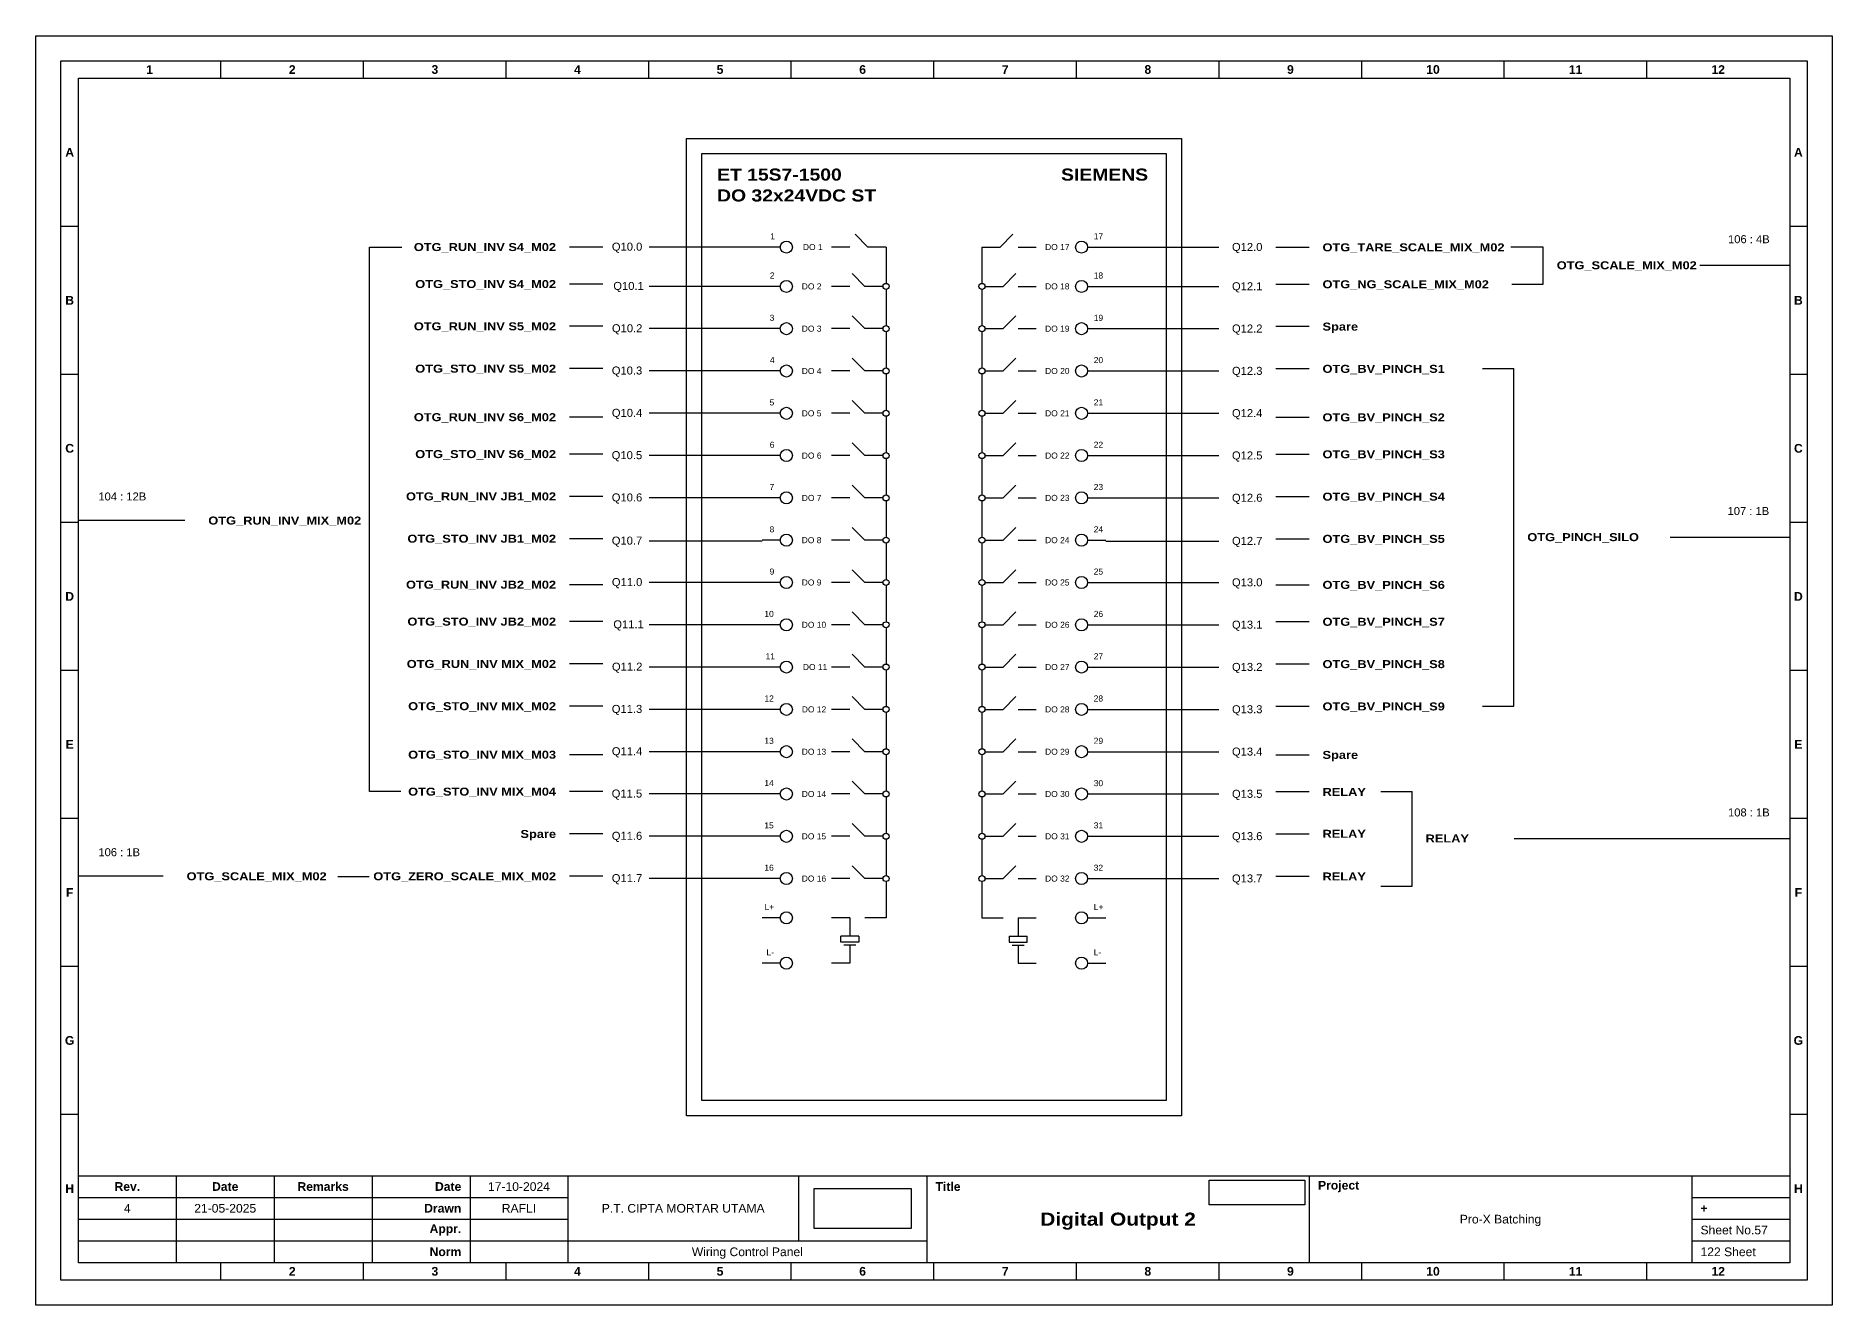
# Model space of a CAD drawing. Header units: centimetres. Extents: x 629 to 3405, y 1037 to 2279.
# Drawn here: x 2193.3 to 2462.7, y 1037.4 to 1227.8 of the extents above; entities that cross this region are included whole.
import ezdxf
from ezdxf.enums import TextEntityAlignment as Align

# ---------------------------------------------------------------- set-up
doc = ezdxf.new("R2010")
doc.units = ezdxf.units.CM
doc.header["$MEASUREMENT"] = 0
doc.styles.add('Bold', font='ariblk.ttf', dxfattribs={"height": 25.4})
doc.styles.get("Standard").update_dxf_attribs({"font": 'arial.ttf'})
picture_1 = doc.add_image_def('image1.png', size_in_pixel=(2048, 847))
picture_2 = doc.add_image_def('image2.png', size_in_pixel=(2092, 542))

# ---------------------------------------------------------------- blocks, each defined once
blk = doc.blocks.new('KOP MU PROJECT')
at = {"color": 6, "ltscale": 50}
for p, q in [((27.74, 184.05), (27.74, 186.66)), ((49.13, 184.05), (49.13, 186.66)), ((70.51, 184.05), (70.51, 186.66)), ((91.89, 184.05), (91.89, 186.66)), ((113.27, 184.05), (113.27, 186.66)), ((134.66, 184.05), (134.66, 186.66)), ((156.04, 184.05), (156.04, 186.66)), ((177.42, 184.05), (177.42, 186.66)), ((198.8, 184.05), (198.8, 186.66)), ((220.19, 184.05), (220.19, 186.66)), ((241.57, 184.05), (241.57, 186.66)), ((6.36, 161.84), (3.75, 161.84)), ((265.59, 161.84), (262.98, 161.84)), ((6.36, 139.63), (3.75, 139.63)), ((265.59, 139.63), (262.98, 139.63)), ((6.36, 117.42), (3.75, 117.42)), ((265.59, 117.42), (262.98, 117.42)), ((6.36, 95.22), (3.75, 95.22)), ((265.59, 95.22), (262.98, 95.22)), ((6.36, 73.01), (3.75, 73.01)), ((265.59, 73.01), (262.98, 73.01)), ((6.36, 50.8), (3.75, 50.8)), ((265.59, 50.8), (262.98, 50.8)), ((6.36, 28.59), (3.75, 28.59)), ((265.59, 28.59), (262.98, 28.59)), ((27.74, 3.75), (27.74, 6.36)), ((49.13, 3.75), (49.13, 6.36)), ((70.51, 3.75), (70.51, 6.36)), ((91.89, 3.75), (91.89, 6.36)), ((113.27, 3.75), (113.27, 6.36)), ((134.66, 3.75), (134.66, 6.36)), ((156.04, 3.75), (156.04, 6.36)), ((177.42, 3.75), (177.42, 6.36)), ((198.8, 3.75), (198.8, 6.36)), ((220.19, 3.75), (220.19, 6.36)), ((241.57, 3.75), (241.57, 6.36))]:
    blk.add_line(p, q, dxfattribs=at)
at = {"ltscale": 50}
for p, q in [((6.36, 19.41), (262.98, 19.41)), ((21.04, 19.41), (21.04, 6.36)), ((35.72, 19.41), (35.72, 6.36)), ((50.41, 19.41), (50.41, 6.36)), ((65.09, 19.41), (65.09, 6.36)), ((79.77, 19.41), (79.77, 6.36)), ((114.35, 19.41), (114.35, 9.62)), ((133.6, 19.41), (133.6, 6.36)), ((190.95, 19.41), (190.95, 6.36)), ((248.3, 19.41), (248.3, 6.36)), ((6.36, 16.15), (79.77, 16.15)), ((248.3, 16.15), (262.98, 16.15)), ((6.36, 12.89), (79.77, 12.89)), ((248.3, 12.89), (262.98, 12.89)), ((6.36, 9.62), (133.6, 9.62)), ((248.3, 9.62), (262.98, 9.62))]:
    blk.add_line(p, q, dxfattribs=at)
at = {"color": 1, "ltscale": 50}
blk.add_lwpolyline([(269.34, 0), (0, 0), (0, 190.41), (269.34, 190.41)], close=True, dxfattribs=at)
at = {"color": 6, "ltscale": 50}
for points in [[(265.59, 3.75), (3.75, 3.75), (3.75, 186.66), (265.59, 186.66)], [(262.98, 6.36), (6.36, 6.36), (6.36, 184.05), (262.98, 184.05)]]:
    blk.add_lwpolyline(points, close=True, dxfattribs=at)
at = {"ltscale": 50, "char_height": 1.305, "attachment_point": 4}
for s, width, heights, insert in [('\\pxqc;{\\fArial|b1|i0|c0|p34;1}', 21.3825, [2.51], (6.36, 185.36)), ('\\pxqc;{\\fArial|b1|i0|c0|p34;2}', 21.3825, [2.51], (27.74, 185.36)), ('\\pxqc;{\\fArial|b1|i0|c0|p34;3}', 21.3825, [2.51], (49.13, 185.36)), ('\\pxqc;{\\fArial|b1|i0|c0|p34;4}', 21.3825, [2.51], (70.51, 185.36)), ('\\pxqc;{\\fArial|b1|i0|c0|p34;5}', 21.3825, [2.51], (91.89, 185.36)), ('\\pxqc;{\\fArial|b1|i0|c0|p34;6}', 21.3825, [2.51], (113.27, 185.36)), ('\\pxqc;{\\fArial|b1|i0|c0|p34;7}', 21.3825, [2.51], (134.66, 185.36)), ('\\pxqc;{\\fArial|b1|i0|c0|p34;8}', 21.3825, [2.51], (156.04, 185.36)), ('\\pxqc;{\\fArial|b1|i0|c0|p34;9}', 21.3825, [2.51], (177.42, 185.36)), ('\\pxqc;{\\fArial|b1|i0|c0|p34;10}', 21.3825, [2.51], (198.8, 185.36)), ('\\pxqc;{\\fArial|b1|i0|c0|p34;11}', 21.3825, [2.51], (220.19, 185.36)), ('\\pxqc;{\\fArial|b1|i0|c0|p34;12}', 21.3825, [2.51], (241.57, 185.36)), ('\\pxqc;{\\fArial|b1|i0|c0|p34;A}', 2.61, [2.51], (3.75, 172.95)), ('\\pxqc;{\\fArial|b1|i0|c0|p34;A}', 2.61, [2.51], (262.98, 172.95)), ('\\pxqc;{\\fArial|b1|i0|c0|p34;B}', 2.61, [2.51], (3.75, 150.74)), ('\\pxqc;{\\fArial|b1|i0|c0|p34;B}', 2.61, [2.51], (262.98, 150.74)), ('\\pxqc;{\\fArial|b1|i0|c0|p34;C}', 2.61, [2.51], (3.75, 128.53)), ('\\pxqc;{\\fArial|b1|i0|c0|p34;C}', 2.61, [2.51], (262.98, 128.53)), ('\\pxqc;{\\fArial|b1|i0|c0|p34;D}', 2.61, [2.51], (3.75, 106.32)), ('\\pxqc;{\\fArial|b1|i0|c0|p34;D}', 2.61, [2.51], (262.98, 106.32)), ('\\pxqc;{\\fArial|b1|i0|c0|p34;E}', 2.61, [2.51], (3.75, 84.11)), ('\\pxqc;{\\fArial|b1|i0|c0|p34;E}', 2.61, [2.51], (262.98, 84.11)), ('\\pxqc;{\\fArial|b1|i0|c0|p34;F}', 2.61, [2.51], (3.75, 61.9)), ('\\pxqc;{\\fArial|b1|i0|c0|p34;F}', 2.61, [2.51], (262.98, 61.9)), ('\\pxqc;{\\fArial|b1|i0|c0|p34;G}', 2.61, [2.51], (3.75, 39.69)), ('\\pxqc;{\\fArial|b1|i0|c0|p34;G}', 2.61, [2.51], (262.98, 39.69)), ('\\pxqc;{\\fArial|b1|i0|c0|p34;H}', 2.61, [2.51], (3.75, 17.47)), ('\\pxqc;{\\fArial|b1|i0|c0|p34;Rev.}', 14.6811, [2.88], (6.36, 17.78)), ('\\pxqc;{\\fArial|b1|i0|c0|p34;Date}', 14.6811, [2.88], (21.04, 17.78)), ('\\pxqc;{\\fArial|b1|i0|c0|p34;Remarks}', 14.6811, [2.88], (35.72, 17.78)), ('\\pxqr;{\\fArial|b1|i0|c0|p34;Date}', 13.3761, [2.88], (50.41, 17.78)), ('\\pxql;{\\fArial|b1|i0|c0|p34;Title}', 50.2419, [2.88], (134.9, 17.78)), ('\\pxql;{\\fArial|b1|i0|c0|p34;Project}', 50.2419, [2.88], (192.25, 17.78)), ('\\pxqc;{\\fArial|b1|i0|c0|p34;H}', 2.61, [2.51], (262.98, 17.47)), ('\\pxqr;{\\fArial|b1|i0|c0|p34;Drawn}', 13.3761, [2.88], (50.41, 14.52)), ('\\pxql;{\\fArial|b1|i0|c0|p34;+}', 14.6811, [2.88], (249.61, 14.52)), ('\\pxqr;{\\fArial|b1|i0|c0|p34;Appr.}', 13.3761, [2.88], (50.41, 11.26)), ('\\pxqr;{\\fArial|b1|i0|c0|p34;Norm}', 13.3761, [2.88], (50.41, 7.99)), ('\\pxqc;{\\fArial|b1|i0|c0|p34;2}', 21.3825, [2.51], (27.74, 5.06)), ('\\pxqc;{\\fArial|b1|i0|c0|p34;3}', 21.3825, [2.51], (49.13, 5.06)), ('\\pxqc;{\\fArial|b1|i0|c0|p34;4}', 21.3825, [2.51], (70.51, 5.06)), ('\\pxqc;{\\fArial|b1|i0|c0|p34;5}', 21.3825, [2.51], (91.89, 5.06)), ('\\pxqc;{\\fArial|b1|i0|c0|p34;6}', 21.3825, [2.51], (113.27, 5.06)), ('\\pxqc;{\\fArial|b1|i0|c0|p34;7}', 21.3825, [2.51], (134.66, 5.06)), ('\\pxqc;{\\fArial|b1|i0|c0|p34;8}', 21.3825, [2.51], (156.04, 5.06)), ('\\pxqc;{\\fArial|b1|i0|c0|p34;9}', 21.3825, [2.51], (177.42, 5.06)), ('\\pxqc;{\\fArial|b1|i0|c0|p34;10}', 21.3825, [2.51], (198.8, 5.06)), ('\\pxqc;{\\fArial|b1|i0|c0|p34;11}', 21.3825, [2.51], (220.19, 5.06)), ('\\pxqc;{\\fArial|b1|i0|c0|p34;12}', 21.3825, [2.51], (241.57, 5.06))]:
    blk.add_mtext_dynamic_manual_height_columns(s, width=width, gutter_width=0.0326, heights=heights, dxfattribs=dict(at, insert=insert))
at = {"ltscale": 50}
for tag, p in [('DATECREATED', (72.43, 17.78)), ('REV', (13.7, 14.52)), ('REVDATE', (28.38, 14.52)), ('REMARKS', (43.06, 14.52)), ('DRAWN', (72.43, 14.52)), ('COMPANY', (97.06, 14.52)), ('PROJECT', (219.62, 12.89)), ('APPR', (72.43, 11.26)), ('NORM', (72.43, 7.99)), ('DRAWINGCATEGORY', (106.68, 7.99)), ('DESCRIPTION', (162.27, 10.03))]:
    blk.add_attdef(tag, text='', height=1.3, dxfattribs=at).set_placement(p, align=Align.MIDDLE_CENTER)
at = {"ltscale": 50, "style": 'Bold'}
blk.add_attdef('TITLE', text='', height=1.96, dxfattribs=at).set_placement((162.27, 12.89), align=Align.MIDDLE_CENTER)
at = {"ltscale": 50}
for tag, p in [('SHEETNUMBER', (249.61, 11.26)), ('TOTALSHEET', (249.61, 7.99))]:
    blk.add_attdef(tag, text='', height=1.3, dxfattribs=at).set_placement(p, align=Align.MIDDLE_LEFT)
image = blk.add_image(picture_1, insert=(116.72, 11.48), size_in_units=(14.5, 6), dxfattribs=at)
image.dxf.flags = 15
image = blk.add_image(picture_2, insert=(175.94, 15.04), size_in_units=(14.36, 3.72), dxfattribs=at)
image.dxf.flags = 15

msp = doc.modelspace()

# ---------------------------------------------------------------- linework, layer by layer
at = {"color": 146, "ltscale": 50, "true_color": 0x105689}
for p, q in [((2243.36, 1114.41), (2243.36, 1196.11)), ((2243.36, 1196.11), (2248.23, 1196.11)), ((2278.34, 1196.11), (2273.34, 1196.11)), ((2302.26, 1196.11), (2285.31, 1196.11)), ((2353.78, 1196.11), (2370.73, 1196.11)), ((2379.3, 1196.11), (2384.3, 1196.11)), ((2419.38, 1196.11), (2414.5, 1196.11)), ((2419.38, 1190.56), (2419.38, 1196.11)), ((2456.33, 1193.33), (2442.84, 1193.33)), ((2278.34, 1190.56), (2273.34, 1190.56)), ((2379.3, 1190.56), (2384.3, 1190.56)), ((2414.68, 1190.56), (2419.38, 1190.56)), ((2302.26, 1190.21), (2285.31, 1190.21)), ((2353.78, 1190.21), (2370.73, 1190.21)), ((2278.34, 1184.22), (2273.34, 1184.22)), ((2302.26, 1183.87), (2285.31, 1183.87)), ((2353.78, 1183.87), (2370.73, 1183.87)), ((2379.3, 1184.22), (2384.3, 1184.22)), ((2278.34, 1177.87), (2273.34, 1177.87)), ((2302.26, 1177.52), (2285.31, 1177.52)), ((2353.78, 1177.52), (2370.73, 1177.52)), ((2379.3, 1177.87), (2384.3, 1177.87)), ((2410.27, 1177.87), (2414.97, 1177.87)), ((2414.97, 1127.23), (2414.97, 1177.87)), ((2278.34, 1170.59), (2273.34, 1170.59)), ((2302.26, 1171.17), (2285.31, 1171.17)), ((2353.78, 1171.17), (2370.73, 1171.17)), ((2379.3, 1170.59), (2384.3, 1170.59)), ((2278.34, 1165.05), (2273.34, 1165.05)), ((2302.26, 1164.83), (2285.31, 1164.83)), ((2353.78, 1164.83), (2370.73, 1164.83)), ((2379.3, 1165.05), (2384.3, 1165.05)), ((2278.34, 1158.7), (2273.34, 1158.7)), ((2302.26, 1158.48), (2285.31, 1158.48)), ((2353.78, 1158.48), (2370.73, 1158.48)), ((2379.3, 1158.7), (2384.3, 1158.7)), ((2215.68, 1155.08), (2199.71, 1155.08)), ((2278.34, 1152.36), (2273.34, 1152.36)), ((2302.26, 1152.01), (2285.31, 1152.01)), ((2353.78, 1152.01), (2370.73, 1152.01)), ((2379.3, 1152.36), (2384.3, 1152.36)), ((2456.33, 1152.55), (2438.43, 1152.55)), ((2278.34, 1145.46), (2273.34, 1145.46)), ((2302.26, 1145.79), (2285.31, 1145.79)), ((2353.78, 1145.79), (2370.73, 1145.79)), ((2379.3, 1145.46), (2384.3, 1145.46)), ((2278.34, 1139.92), (2273.34, 1139.92)), ((2302.26, 1139.44), (2285.31, 1139.44)), ((2353.78, 1139.44), (2370.73, 1139.44)), ((2379.3, 1139.92), (2384.3, 1139.92)), ((2278.34, 1133.57), (2273.34, 1133.57)), ((2302.26, 1133.1), (2285.31, 1133.1)), ((2353.78, 1133.1), (2370.73, 1133.1)), ((2379.3, 1133.57), (2384.3, 1133.57)), ((2278.34, 1127.23), (2273.34, 1127.23)), ((2302.26, 1126.75), (2285.31, 1126.75)), ((2353.78, 1126.75), (2370.73, 1126.75)), ((2379.3, 1127.23), (2384.3, 1127.23)), ((2410.27, 1127.23), (2414.97, 1127.23)), ((2278.34, 1119.95), (2273.34, 1119.95)), ((2302.26, 1120.4), (2285.31, 1120.4)), ((2353.78, 1120.4), (2370.73, 1120.4)), ((2379.3, 1119.95), (2384.3, 1119.95)), ((2248.06, 1114.41), (2243.36, 1114.41)), ((2278.34, 1114.41), (2273.34, 1114.41)), ((2302.26, 1114.06), (2285.31, 1114.06)), ((2353.78, 1114.06), (2370.73, 1114.06)), ((2379.3, 1114.41), (2384.3, 1114.41)), ((2395.01, 1114.41), (2399.72, 1114.41)), ((2399.72, 1100.25), (2399.72, 1114.41)), ((2278.34, 1108.06), (2273.34, 1108.06)), ((2302.26, 1107.71), (2285.31, 1107.71)), ((2353.78, 1107.71), (2370.73, 1107.71)), ((2379.3, 1108.06), (2384.3, 1108.06)), ((2456.33, 1107.33), (2415.02, 1107.33)), ((2212.43, 1101.71), (2199.71, 1101.71)), ((2243.31, 1101.64), (2238.61, 1101.64)), ((2278.34, 1101.71), (2273.34, 1101.71)), ((2379.3, 1101.71), (2384.3, 1101.71)), ((2302.26, 1101.37), (2285.31, 1101.37)), ((2353.78, 1101.37), (2370.73, 1101.37)), ((2395.01, 1100.25), (2399.72, 1100.25))]:
    msp.add_line(p, q, dxfattribs=at)
at = {"color": 6, "ltscale": 50}
for p, q in [((2304.98, 1196.11), (2302.26, 1196.11)), ((2351.06, 1196.11), (2353.78, 1196.11)), ((2304.98, 1190.21), (2302.26, 1190.21)), ((2351.06, 1190.21), (2353.78, 1190.21)), ((2304.98, 1183.87), (2302.26, 1183.87)), ((2351.06, 1183.87), (2353.78, 1183.87)), ((2304.98, 1177.52), (2302.26, 1177.52)), ((2351.06, 1177.52), (2353.78, 1177.52)), ((2304.98, 1171.17), (2302.26, 1171.17)), ((2351.06, 1171.17), (2353.78, 1171.17)), ((2304.98, 1164.83), (2302.26, 1164.83)), ((2351.06, 1164.83), (2353.78, 1164.83)), ((2304.98, 1158.48), (2302.26, 1158.48)), ((2351.06, 1158.48), (2353.78, 1158.48)), ((2304.98, 1152.14), (2302.26, 1152.14)), ((2351.06, 1152.14), (2353.78, 1152.14)), ((2304.98, 1145.79), (2302.26, 1145.79)), ((2351.06, 1145.79), (2353.78, 1145.79)), ((2304.98, 1139.44), (2302.26, 1139.44)), ((2351.06, 1139.44), (2353.78, 1139.44)), ((2304.98, 1133.1), (2302.26, 1133.1)), ((2351.06, 1133.1), (2353.78, 1133.1)), ((2304.98, 1126.75), (2302.26, 1126.75)), ((2351.06, 1126.75), (2353.78, 1126.75)), ((2304.98, 1120.4), (2302.26, 1120.4)), ((2351.06, 1120.4), (2353.78, 1120.4)), ((2304.98, 1114.06), (2302.26, 1114.06)), ((2351.06, 1114.06), (2353.78, 1114.06)), ((2304.98, 1107.71), (2302.26, 1107.71)), ((2351.06, 1107.71), (2353.78, 1107.71)), ((2304.98, 1101.37), (2302.26, 1101.37)), ((2351.06, 1101.37), (2353.78, 1101.37)), ((2304.98, 1095.47), (2302.26, 1095.47)), ((2351.06, 1095.47), (2353.78, 1095.47)), ((2304.98, 1088.67), (2302.26, 1088.67)), ((2351.06, 1088.67), (2353.78, 1088.67))]:
    msp.add_line(p, q, dxfattribs=at)
at = {"ltscale": 50}
for p, q in [((2315.39, 1196.11), (2312.67, 1196.11)), ((2318.11, 1196.11), (2316.19, 1198.03)), ((2320.83, 1196.11), (2318.11, 1196.11)), ((2320.83, 1196.11), (2320.83, 1190.67)), ((2335.2, 1196.11), (2337.92, 1196.11)), ((2335.2, 1196.11), (2335.2, 1190.67)), ((2337.92, 1196.11), (2339.85, 1198.03)), ((2340.64, 1196.11), (2343.36, 1196.11)), ((2317.66, 1190.21), (2315.73, 1192.14)), ((2338.38, 1190.21), (2340.3, 1192.14)), ((2315.39, 1190.21), (2312.67, 1190.21)), ((2320.38, 1190.21), (2317.66, 1190.21)), ((2320.83, 1189.76), (2320.83, 1184.32)), ((2335.2, 1189.76), (2335.2, 1184.32)), ((2335.66, 1190.21), (2338.38, 1190.21)), ((2340.64, 1190.21), (2343.36, 1190.21)), ((2317.66, 1183.87), (2315.73, 1185.79)), ((2338.38, 1183.87), (2340.3, 1185.79)), ((2315.39, 1183.87), (2312.67, 1183.87)), ((2320.38, 1183.87), (2317.66, 1183.87)), ((2320.83, 1183.41), (2320.83, 1177.97)), ((2335.2, 1183.41), (2335.2, 1177.97)), ((2335.66, 1183.87), (2338.38, 1183.87)), ((2340.64, 1183.87), (2343.36, 1183.87)), ((2315.39, 1177.52), (2312.67, 1177.52)), ((2317.66, 1177.52), (2315.73, 1179.44)), ((2320.38, 1177.52), (2317.66, 1177.52)), ((2320.83, 1177.07), (2320.83, 1171.63)), ((2335.2, 1177.07), (2335.2, 1171.63)), ((2335.66, 1177.52), (2338.38, 1177.52)), ((2338.38, 1177.52), (2340.3, 1179.44)), ((2340.64, 1177.52), (2343.36, 1177.52)), ((2317.66, 1171.17), (2315.73, 1173.1)), ((2338.38, 1171.17), (2340.3, 1173.1)), ((2315.39, 1171.17), (2312.67, 1171.17)), ((2320.38, 1171.17), (2317.66, 1171.17)), ((2320.83, 1170.72), (2320.83, 1165.28)), ((2335.2, 1170.72), (2335.2, 1165.28)), ((2335.66, 1171.17), (2338.38, 1171.17)), ((2340.64, 1171.17), (2343.36, 1171.17)), ((2317.66, 1164.83), (2315.73, 1166.75)), ((2338.38, 1164.83), (2340.3, 1166.75)), ((2315.39, 1164.83), (2312.67, 1164.83)), ((2320.38, 1164.83), (2317.66, 1164.83)), ((2320.83, 1164.38), (2320.83, 1158.94)), ((2335.2, 1164.38), (2335.2, 1158.94)), ((2335.66, 1164.83), (2338.38, 1164.83)), ((2340.64, 1164.83), (2343.36, 1164.83)), ((2315.39, 1158.48), (2312.67, 1158.48)), ((2317.66, 1158.48), (2315.73, 1160.41)), ((2320.38, 1158.48), (2317.66, 1158.48)), ((2335.66, 1158.48), (2338.38, 1158.48)), ((2338.38, 1158.48), (2340.3, 1160.41)), ((2340.64, 1158.48), (2343.36, 1158.48)), ((2320.83, 1158.03), (2320.83, 1152.59)), ((2335.2, 1158.03), (2335.2, 1152.59)), ((2317.66, 1152.14), (2315.73, 1154.06)), ((2338.38, 1152.14), (2340.3, 1154.06)), ((2315.39, 1152.14), (2312.67, 1152.14)), ((2320.38, 1152.14), (2317.66, 1152.14)), ((2320.83, 1151.68), (2320.83, 1146.24)), ((2335.2, 1151.68), (2335.2, 1146.24)), ((2335.66, 1152.14), (2338.38, 1152.14)), ((2340.64, 1152.14), (2343.36, 1152.14)), ((2317.66, 1145.79), (2315.73, 1147.71)), ((2338.38, 1145.79), (2340.3, 1147.71)), ((2315.39, 1145.79), (2312.67, 1145.79)), ((2320.38, 1145.79), (2317.66, 1145.79)), ((2320.83, 1145.34), (2320.83, 1139.9)), ((2335.2, 1145.34), (2335.2, 1139.9)), ((2335.66, 1145.79), (2338.38, 1145.79)), ((2340.64, 1145.79), (2343.36, 1145.79)), ((2315.39, 1139.44), (2312.67, 1139.44)), ((2317.66, 1139.44), (2315.73, 1141.37)), ((2320.38, 1139.44), (2317.66, 1139.44)), ((2335.66, 1139.44), (2338.38, 1139.44)), ((2338.38, 1139.44), (2340.3, 1141.37)), ((2340.64, 1139.44), (2343.36, 1139.44)), ((2320.83, 1138.99), (2320.83, 1133.55)), ((2335.2, 1138.99), (2335.2, 1133.55)), ((2317.66, 1133.1), (2315.73, 1135.02)), ((2338.38, 1133.1), (2340.3, 1135.02)), ((2315.39, 1133.1), (2312.67, 1133.1)), ((2320.38, 1133.1), (2317.66, 1133.1)), ((2320.83, 1132.64), (2320.83, 1127.2)), ((2335.2, 1132.64), (2335.2, 1127.2)), ((2335.66, 1133.1), (2338.38, 1133.1)), ((2340.64, 1133.1), (2343.36, 1133.1)), ((2317.66, 1126.75), (2315.73, 1128.67)), ((2338.38, 1126.75), (2340.3, 1128.67)), ((2315.39, 1126.75), (2312.67, 1126.75)), ((2320.38, 1126.75), (2317.66, 1126.75)), ((2320.83, 1126.3), (2320.83, 1120.86)), ((2335.2, 1126.3), (2335.2, 1120.86)), ((2335.66, 1126.75), (2338.38, 1126.75)), ((2340.64, 1126.75), (2343.36, 1126.75)), ((2317.66, 1120.4), (2315.73, 1122.33)), ((2338.38, 1120.4), (2340.3, 1122.33)), ((2315.39, 1120.4), (2312.67, 1120.4)), ((2320.38, 1120.4), (2317.66, 1120.4)), ((2320.83, 1119.95), (2320.83, 1114.51)), ((2335.2, 1119.95), (2335.2, 1114.51)), ((2335.66, 1120.4), (2338.38, 1120.4)), ((2340.64, 1120.4), (2343.36, 1120.4)), ((2317.66, 1114.06), (2315.73, 1115.98)), ((2338.38, 1114.06), (2340.3, 1115.98)), ((2315.39, 1114.06), (2312.67, 1114.06)), ((2320.38, 1114.06), (2317.66, 1114.06)), ((2320.83, 1113.6), (2320.83, 1108.16)), ((2335.2, 1113.6), (2335.2, 1108.16)), ((2335.66, 1114.06), (2338.38, 1114.06)), ((2340.64, 1114.06), (2343.36, 1114.06)), ((2315.39, 1107.71), (2312.67, 1107.71)), ((2317.66, 1107.71), (2315.73, 1109.63)), ((2320.38, 1107.71), (2317.66, 1107.71)), ((2320.83, 1107.26), (2320.83, 1101.82)), ((2335.2, 1107.26), (2335.2, 1101.82)), ((2335.66, 1107.71), (2338.38, 1107.71)), ((2338.38, 1107.71), (2340.3, 1109.63)), ((2340.64, 1107.71), (2343.36, 1107.71)), ((2317.66, 1101.37), (2315.73, 1103.29)), ((2338.38, 1101.37), (2340.3, 1103.29)), ((2315.39, 1101.37), (2312.67, 1101.37)), ((2320.38, 1101.37), (2317.66, 1101.37)), ((2320.83, 1100.91), (2320.83, 1095.47)), ((2335.2, 1100.91), (2335.2, 1095.47)), ((2335.66, 1101.37), (2338.38, 1101.37)), ((2340.64, 1101.37), (2343.36, 1101.37)), ((2315.39, 1095.47), (2312.67, 1095.47)), ((2315.39, 1095.47), (2315.39, 1092.75)), ((2320.83, 1095.47), (2317.66, 1095.47)), ((2335.2, 1095.47), (2338.38, 1095.47)), ((2340.64, 1095.47), (2343.36, 1095.47)), ((2340.64, 1095.47), (2340.64, 1092.75)), ((2316.75, 1092.75), (2314.03, 1092.75)), ((2314.03, 1091.85), (2314.03, 1092.75)), ((2316.75, 1091.85), (2314.03, 1091.85)), ((2316.3, 1091.39), (2314.48, 1091.39)), ((2315.39, 1091.39), (2315.39, 1088.67)), ((2316.75, 1092.75), (2316.75, 1091.85)), ((2339.28, 1092.75), (2342, 1092.75)), ((2339.28, 1092.75), (2339.28, 1091.85)), ((2339.28, 1091.85), (2342, 1091.85)), ((2339.74, 1091.39), (2341.55, 1091.39)), ((2340.64, 1091.39), (2340.64, 1088.67)), ((2342, 1091.85), (2342, 1092.75)), ((2315.39, 1088.67), (2312.67, 1088.67)), ((2340.64, 1088.67), (2343.36, 1088.67))]:
    msp.add_line(p, q, dxfattribs=at)
msp.add_lwpolyline([(2290.92, 1212.42), (2365.11, 1212.42), (2365.11, 1065.79), (2290.92, 1065.79)], close=True, dxfattribs=at)
at = {"color": 6, "ltscale": 50}
msp.add_lwpolyline([(2293.19, 1210.16), (2362.84, 1210.16), (2362.84, 1068.06), (2293.19, 1068.06)], close=True, dxfattribs=at)
at = {"color": 6, "ltscale": 20}
for centre in [(2305.88, 1196.11), (2350.15, 1196.11), (2305.88, 1190.21), (2350.15, 1190.21), (2305.88, 1183.87), (2350.15, 1183.87), (2305.88, 1177.52), (2350.15, 1177.52), (2305.88, 1171.17), (2350.15, 1171.17), (2305.88, 1164.83), (2350.15, 1164.83), (2305.88, 1158.48), (2350.15, 1158.48), (2305.88, 1152.14), (2350.15, 1152.14), (2305.88, 1145.79), (2350.15, 1145.79), (2305.88, 1139.44), (2350.15, 1139.44), (2305.88, 1133.1), (2350.15, 1133.1), (2305.88, 1126.75), (2350.15, 1126.75), (2305.88, 1120.4), (2350.15, 1120.4), (2305.88, 1114.06), (2350.15, 1114.06), (2305.88, 1107.71), (2350.15, 1107.71), (2305.88, 1101.37), (2350.15, 1101.37), (2305.88, 1095.47), (2350.15, 1095.47), (2305.88, 1088.67), (2350.15, 1088.67)]:
    msp.add_circle(centre, 0.907, dxfattribs=at)
at = {"ltscale": 20}
for centre in [(2320.83, 1190.21), (2335.2, 1190.21), (2320.83, 1183.87), (2335.2, 1183.87), (2320.83, 1177.52), (2335.2, 1177.52), (2320.83, 1171.17), (2335.2, 1171.17), (2320.83, 1164.83), (2335.2, 1164.83), (2320.83, 1158.48), (2335.2, 1158.48), (2320.83, 1152.14), (2335.2, 1152.14), (2320.83, 1145.79), (2335.2, 1145.79), (2320.83, 1139.44), (2335.2, 1139.44), (2320.83, 1133.1), (2335.2, 1133.1), (2320.83, 1126.75), (2335.2, 1126.75), (2320.83, 1120.4), (2335.2, 1120.4), (2320.83, 1114.06), (2335.2, 1114.06), (2320.83, 1107.71), (2335.2, 1107.71), (2320.83, 1101.37), (2335.2, 1101.37)]:
    msp.add_circle(centre, 0.453, dxfattribs=at)

# ---------------------------------------------------------------- block references
msp.add_blockref('KOP MU PROJECT', (2193.35, 1037.38)).add_auto_attribs({'TITLE': 'Digital Output 2', 'PROJECT': 'Pro-X Batching', 'COMPANY': 'P.T. CIPTA MORTAR UTAMA', 'DRAWINGCATEGORY': 'Wiring Control Panel', 'DRAWN': 'RAFLI', 'DATECREATED': '17-10-2024', 'REVDATE': '21-05-2025', 'REV': '4', 'SHEETNUMBER': 'Sheet No.57', 'TOTALSHEET': '122 Sheet'})

# ---------------------------------------------------------------- texts
at = {"ltscale": 500, "style": 'Bold'}
for s, p in [('ET 15S7-1500', (2295.49, 1207.89)), ('DO 32x24VDC ST', (2295.49, 1204.76))]:
    msp.add_text(s, height=1.8132, dxfattribs=at).set_placement(p, align=Align.TOP_LEFT)
msp.add_text('SIEMENS', height=1.813, dxfattribs=at).set_placement((2360.12, 1207.89), align=Align.TOP_RIGHT)
for s, p in [('OTG_RUN_INV S4_M02', (2271.34, 1196.11)), ('OTG_STO_INV S4_M02', (2271.34, 1190.56)), ('OTG_RUN_INV S5_M02', (2271.34, 1184.22)), ('OTG_STO_INV S5_M02', (2271.34, 1177.87)), ('OTG_RUN_INV S6_M02', (2271.34, 1170.59)), ('OTG_STO_INV S6_M02', (2271.34, 1165.05)), ('OTG_RUN_INV JB1_M02', (2271.34, 1158.7)), ('OTG_STO_INV JB1_M02', (2271.34, 1152.36)), ('OTG_RUN_INV JB2_M02', (2271.34, 1145.46)), ('OTG_STO_INV JB2_M02', (2271.34, 1139.92)), ('OTG_RUN_INV MIX_M02', (2271.34, 1133.57)), ('OTG_STO_INV MIX_M02', (2271.34, 1127.23)), ('OTG_STO_INV MIX_M03', (2271.34, 1119.95)), ('OTG_STO_INV MIX_M04', (2271.34, 1114.41)), ('Spare', (2271.34, 1108.06)), ('OTG_ZERO_SCALE_MIX_M02', (2271.34, 1101.71))]:
    msp.add_text(s, height=1.2, dxfattribs=at).set_placement(p, align=Align.MIDDLE_RIGHT)
at = {"ltscale": 500}
for s, p in [('Q10.0', (2279.71, 1196.17)), ('Q12.0', (2372.7, 1196.13)), ('Q10.1', (2279.93, 1190.28)), ('Q12.1', (2372.7, 1190.23)), ('Q10.2', (2279.72, 1183.93)), ('Q12.2', (2372.7, 1183.89)), ('Q10.3', (2279.7, 1177.59)), ('Q12.3', (2372.7, 1177.54)), ('Q10.4', (2279.71, 1171.24)), ('Q12.4', (2372.7, 1171.2)), ('Q10.5', (2279.69, 1164.89)), ('Q12.5', (2372.7, 1164.85)), ('Q10.6', (2279.7, 1158.55)), ('Q12.6', (2372.7, 1158.5)), ('Q10.7', (2279.7, 1152.07)), ('Q12.7', (2372.7, 1152.03)), ('Q11.0', (2279.71, 1145.85)), ('Q13.0', (2372.7, 1145.81)), ('Q11.1', (2279.93, 1139.51)), ('Q13.1', (2372.7, 1139.46)), ('Q11.2', (2279.72, 1133.16)), ('Q13.2', (2372.7, 1133.12)), ('Q11.3', (2279.7, 1126.82)), ('Q13.3', (2372.7, 1126.77)), ('Q11.4', (2279.71, 1120.47)), ('Q13.4', (2372.7, 1120.42)), ('Q11.5', (2279.69, 1114.12)), ('Q13.5', (2372.7, 1114.08)), ('Q11.6', (2279.7, 1107.78)), ('Q13.6', (2372.7, 1107.73)), ('Q11.7', (2279.7, 1101.43)), ('Q13.7', (2372.7, 1101.39))]:
    msp.add_text(s, height=1.2, dxfattribs=at).set_placement(p, align=Align.MIDDLE_LEFT)
for s, height, p in [('1', 0.907, (2303.46, 1197.01)), ('17', 0.907, (2351.97, 1197.01)), ('2', 0.907, (2303.4, 1191.12)), ('18', 0.907, (2351.97, 1191.12)), ('3', 0.907, (2303.37, 1184.77)), ('19', 0.907, (2351.97, 1184.77)), ('4', 0.907, (2303.41, 1178.43)), ('20', 0.907, (2351.97, 1178.43)), ('5', 0.907, (2303.36, 1172.08)), ('21', 0.907, (2351.97, 1172.08)), ('6', 0.907, (2303.38, 1165.73)), ('22', 0.907, (2351.97, 1165.73)), ('104 : 12B', 1.2, (2202.71, 1157.73, -2)), ('7', 0.907, (2303.36, 1159.39)), ('23', 0.907, (2351.97, 1159.39)), ('8', 0.907, (2303.37, 1153.04)), ('24', 0.907, (2351.97, 1153.04)), ('9', 0.907, (2303.37, 1146.7)), ('25', 0.907, (2351.97, 1146.7)), ('10', 0.907, (2302.58, 1140.35)), ('26', 0.907, (2351.97, 1140.35)), ('11', 0.907, (2302.76, 1134)), ('27', 0.907, (2351.97, 1134)), ('12', 0.907, (2302.59, 1127.66)), ('28', 0.907, (2351.97, 1127.66)), ('13', 0.907, (2302.58, 1121.31)), ('29', 0.907, (2351.97, 1121.31)), ('14', 0.907, (2302.58, 1114.96)), ('30', 0.907, (2351.97, 1114.96)), ('15', 0.907, (2302.57, 1108.62)), ('31', 0.907, (2351.97, 1108.62)), ('106 : 1B', 1.2, (2202.71, 1104.36, -2)), ('16', 0.907, (2302.58, 1102.27)), ('32', 0.907, (2351.97, 1102.27)), ('L+', 0.907, (2302.6, 1096.38)), ('L+', 0.907, (2351.97, 1096.38)), ('L-', 0.907, (2302.89, 1089.58)), ('L-', 0.907, (2351.97, 1089.58))]:
    msp.add_text(s, height=height, dxfattribs=at).set_placement(p, align=Align.BOTTOM_LEFT)
for s, p in [('DO 1', (2311.32, 1196.11)), ('DO 17', (2348.34, 1196.11)), ('DO 2', (2311.15, 1190.21)), ('DO 18', (2348.34, 1190.21)), ('DO 3', (2311.15, 1183.87)), ('DO 19', (2348.34, 1183.87)), ('DO 4', (2311.15, 1177.52)), ('DO 20', (2348.34, 1177.52)), ('DO 5', (2311.14, 1171.17)), ('DO 21', (2348.34, 1171.17)), ('DO 6', (2311.15, 1164.83)), ('DO 22', (2348.34, 1164.83)), ('DO 7', (2311.15, 1158.48)), ('DO 23', (2348.34, 1158.48)), ('DO 8', (2311.14, 1152.14)), ('DO 24', (2348.34, 1152.14)), ('DO 9', (2311.14, 1145.79)), ('DO 25', (2348.34, 1145.79)), ('DO 10', (2311.85, 1139.44)), ('DO 26', (2348.34, 1139.44)), ('DO 11', (2312.02, 1133.1)), ('DO 27', (2348.34, 1133.1)), ('DO 12', (2311.86, 1126.75)), ('DO 28', (2348.34, 1126.75)), ('DO 13', (2311.85, 1120.4)), ('DO 29', (2348.34, 1120.4)), ('DO 14', (2311.85, 1114.06)), ('DO 30', (2348.34, 1114.06)), ('DO 15', (2311.84, 1107.71)), ('DO 31', (2348.34, 1107.71)), ('DO 16', (2311.85, 1101.37)), ('DO 32', (2348.34, 1101.37))]:
    msp.add_text(s, height=0.907, dxfattribs=at).set_placement(p, align=Align.MIDDLE_RIGHT)
at = {"ltscale": 500, "style": 'Bold'}
for s, p in [('OTG_TARE_SCALE_MIX_M02', (2386.28, 1196.07)), ('OTG_SCALE_MIX_M02', (2421.4, 1193.38)), ('OTG_NG_SCALE_MIX_M02', (2386.28, 1190.53)), ('Spare', (2386.28, 1184.18)), ('OTG_BV_PINCH_S1', (2386.28, 1177.84)), ('OTG_BV_PINCH_S2', (2386.28, 1170.56)), ('OTG_BV_PINCH_S3', (2386.28, 1165.02)), ('OTG_BV_PINCH_S4', (2386.28, 1158.67)), ('OTG_RUN_INV_MIX_M02', (2219.2, 1155.08)), ('OTG_BV_PINCH_S5', (2386.28, 1152.33)), ('OTG_PINCH_SILO', (2416.99, 1152.59)), ('OTG_BV_PINCH_S6', (2386.28, 1145.43)), ('OTG_BV_PINCH_S7', (2386.28, 1139.89)), ('OTG_BV_PINCH_S8', (2386.28, 1133.54)), ('OTG_BV_PINCH_S9', (2386.28, 1127.19)), ('Spare', (2386.28, 1119.92)), ('RELAY', (2386.28, 1114.37)), ('RELAY', (2386.28, 1108.08)), ('RELAY', (2401.74, 1107.38)), ('OTG_SCALE_MIX_M02', (2215.94, 1101.71)), ('RELAY', (2386.28, 1101.68))]:
    msp.add_text(s, height=1.2, dxfattribs=at).set_placement(p, align=Align.MIDDLE_LEFT)
at = {"ltscale": 500}
for s, p in [('106 : 4B', (2453.33, 1196.33, -2)), ('107 : 1B', (2453.26, 1155.55)), ('108 : 1B', (2453.33, 1110.33, -2))]:
    msp.add_text(s, height=1.2, dxfattribs=at).set_placement(p, align=Align.BOTTOM_RIGHT)

doc.saveas('drawing.dxf')
